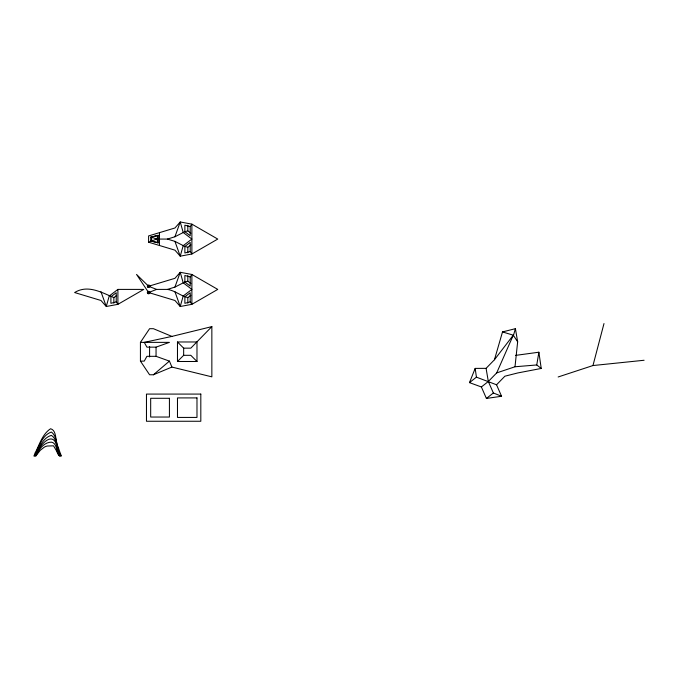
<?xml version="1.0" encoding="UTF-8"?>
<svg xmlns="http://www.w3.org/2000/svg" width="678" height="678" viewBox="0 0 678 678"><rect width="100%" height="100%" fill="white"/><g stroke="black" fill="none" stroke-linecap="round" stroke-linejoin="round"><path stroke-width="1.02" d="M481.38 386.96L488.33 381.494L496.694 372.908L515 366.764L517.653 341.814L515.407 328.669L502.508 331.923L494.44 359.764L486.084 368.349L475.168 368.4L469.473 382.621L481.38 386.96L486.406 398.444L501.567 396.266L496.542 384.782L476.422 377.154L469.473 382.621M496.542 384.782L504.898 376.197L517.797 372.942L541.23 368.451L536.756 364.959L538.874 352.213L515.475 355.399M558.155 376.976L592.97 365.544L603.996 323.55M513.39 335.627L515.407 328.669M167.424 239.071L174.932 236.766L180.238 221.977L191.882 224.138L217.748 239.071L191.882 254.004L180.238 256.174L174.932 250.157L148.601 242.216L148.601 235.927L174.932 227.994L180.238 221.977L183.196 232.478L191.882 239.071L183.196 245.673L180.238 256.174L174.932 241.376L167.424 239.071L156.61 239.071L148.601 242.216M174.932 287.091L180.238 272.302L191.882 274.471L217.748 289.404L191.882 304.337L180.238 306.498L174.932 300.481L148.601 292.54L136.541 274.429L148.601 286.26L156.61 289.404L167.424 289.404L174.932 287.091L184.874 282.023L187.823 281.217L190.874 283.531M496.694 372.908L513.28 335.186L502.508 331.923M140.431 342.365L149.584 328.694L153.406 328.694L171.907 336.407L211.85 326.618L211.85 376.849L171.907 367.061L153.406 374.773L149.584 374.773L140.431 361.111L140.431 342.365L169.424 342.365L156.05 347.144L146.897 347.144L144.261 342.365L171.907 336.407M190.204 226.579L184.874 225.172L184.874 231.69L190.204 235.741L190.204 226.579L191.882 224.138L191.882 254.004L190.204 251.563L190.204 242.41L184.874 246.453L184.874 252.979L190.204 251.563M190.204 276.912L184.874 275.497L184.874 282.023L190.204 286.065L190.204 276.912L191.882 274.471L191.882 304.337L190.204 301.888L190.204 292.735L184.874 296.778L184.874 303.303L190.204 301.888M494.44 359.764L513.28 335.186L517.653 341.814M211.85 326.618L190.806 348.153L183.653 348.153L177.475 341.975L196.984 341.975L196.984 361.493L177.475 361.493L177.475 341.975M177.475 361.493L183.653 355.314L190.806 355.314L196.984 361.493M153.406 374.773L169.424 361.111L171.907 367.061M486.406 398.444L493.364 392.977L501.567 396.266M117.904 289.404L109.226 295.998L106.268 306.498L117.904 304.337L143.77 289.404L117.904 289.404L117.904 304.337L116.226 301.888L116.226 292.735L110.904 296.778L110.904 303.303L116.226 301.888M100.963 291.709L106.268 306.498L100.963 300.481L74.622 292.54C87.801 284.37 101.539 292.455 113.853 297.583L116.133 295.845M174.932 241.376L184.874 246.453L187.823 247.258L190.874 244.944M167.424 289.404C174.89 290.489 180.628 295.879 187.823 297.583L190.874 295.269M174.932 236.766L184.874 231.69L187.823 230.893L190.874 233.207M148.601 292.54L156.61 289.404M150.711 237.156L158.355 235.334L158.355 242.817L150.711 240.995L150.711 237.156L158.355 235.334M148.601 286.26L174.932 278.319L180.238 272.302L183.196 282.802L191.882 289.404L183.196 295.998L180.238 306.498L174.932 291.709M592.97 365.544L644.1 360.264M515 366.764L536.756 364.959M150.711 240.995L158.355 242.817M169.424 361.111L156.05 356.323L146.897 356.323L144.261 361.111L140.431 361.111M151.27 236.978L156.61 239.071M493.364 392.977L488.33 381.494L486.084 368.349M538.874 352.213L541.23 368.451M475.168 368.4L476.422 377.154M187.823 225.299L187.823 230.893M187.823 247.258L187.823 252.852M187.823 275.624L187.823 281.217M187.823 297.583L187.823 303.176M183.653 348.153L183.653 355.314M159.483 232.944L159.483 245.199M157.364 235.334L157.364 242.817M156.05 347.144L156.05 356.323M151.703 237.156L151.703 240.995M149.584 346.5L149.584 356.967M113.853 297.583L113.853 303.176M35.214 452.887L33.9 456.023L34.375 456.023C38.748 447.734 41.612 435.437 51.375 432.03C58.122 436.937 55.994 449.141 60.927 456.023L61.401 456.023A106.819 106.819 0 0 1 58.206 447.124C54.884 441.946 57.308 430.581 50.596 428.742C42.375 434.039 39.494 444.573 35.214 452.887M35.942 453.565L34.841 456.023L35.315 456.023C39.265 444.954 54.52 427.462 57.528 449.7A112.743 112.743 0 0 0 59.986 456.023L60.461 456.023C56.138 450.048 57.859 439.242 51.375 435.378C43.265 437.607 39.655 446.827 35.942 453.565M36.79 453.955L35.79 456.023L40.282 450.285L44.299 447.149A12.89 12.89 0 0 1 47.163 446.031L53.511 445.827L56.181 450.285A88.394 88.394 0 0 0 58.13 454.302L59.511 456.023C56.164 452.158 57.316 443.124 51.375 442.149C44.502 442.242 39.655 448.336 36.79 453.955M200.815 394.079L146.465 394.079L146.465 421.258L200.815 421.258L200.815 394.079M196.984 397.91L177.475 397.91L177.475 417.428L196.984 417.428L196.984 397.91M169.424 398.291L150.677 398.291L150.677 417.038L169.424 417.038L169.424 398.291M147.957 287.328A1.246 1.246 0 0 0 149.846 286.277A1.246 1.246 0 0 0 147.99 285.167A1.246 1.246 0 0 0 147.957 287.328M147.957 293.616A1.246 1.246 0 0 0 149.846 292.557A1.246 1.246 0 0 0 147.99 291.455A1.246 1.246 0 0 0 147.957 293.616"/></g></svg>
